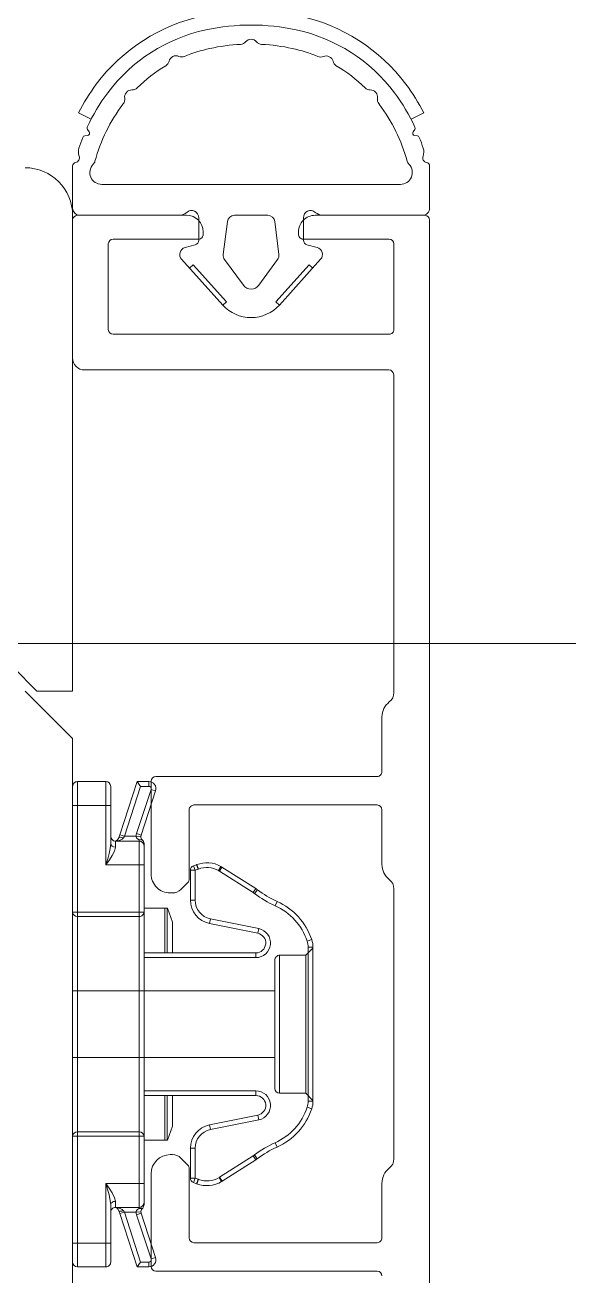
# Model space of a CAD drawing. Header units: metres. Extents: x 0.003 to 0.843, y 0.003 to 0.597.
# Drawn here: x 0.53422 to 0.534677, y 0.203466 to 0.204517 of the extents above; entities that cross this region are included whole.
import ezdxf

# ---------------------------------------------------------------- set-up
doc = ezdxf.new("R2010")
doc.units = ezdxf.units.M
doc.linetypes.add('AUSGEZOGEN', pattern=[0])
doc.linetypes.add('PUNKT', pattern=[6.35, 0, -6.35])
doc.layers.add('Fenster', color=7, linetype='AUSGEZOGEN', lineweight=18)
doc.layers.add('Wand Beton bewehrt', color=7, linetype='AUSGEZOGEN', lineweight=35)

msp = doc.modelspace()

# ---------------------------------------------------------------- linework, layer by layer
at = {"layer": 'Fenster', "color": 7, "linetype": 'AUSGEZOGEN', "lineweight": 13}
for p, q in [((0.5342754749244918, 0.2044380781821888), (0.5342648204696463, 0.2044435992858389)), ((0.5345551242716409, 0.2044435987808833), (0.534544469797589, 0.2044380777142983)), ((0.5342737928791305, 0.2044276330511243), (0.5342724520544453, 0.2044294183310872)), ((0.5345461518066135, 0.2044276325773813), (0.5345474926375092, 0.2044294178526802)), ((0.5342724342384041, 0.2044244465020748), (0.5342702177282602, 0.2044241779538175)), ((0.5345475104362544, 0.204424446023606), (0.534549726945464, 0.2044241774676375)), ((0.5342599722929098, 0.204398831061968), (0.5342599722312029, 0.2043633552819243)), ((0.5345599722309309, 0.204363354760103), (0.5345599722926375, 0.2043988305401468)), ((0.5342844750086894, 0.2043833552388569), (0.5345354695230206, 0.2043833548022763)), ((0.5342599723600858, 0.2039573552906673), (0.5342599730558474, 0.2043573552817257)), ((0.5343557951828769, 0.2043573551149202), (0.5342639722210747, 0.2043573552738644)), ((0.53434938921674, 0.2043573551265263), (0.5342659722206321, 0.2043573552716216)), ((0.5343659722181351, 0.2043553550977263), (0.5343659721852068, 0.2043364244061013)), ((0.5343959722210007, 0.2043573550454994), (0.534423972220276, 0.2043573549967959)), ((0.5344539721832414, 0.204336424253033), (0.5344539722161841, 0.2043553549446578)), ((0.5345559722210543, 0.2043573547671917), (0.5344637951805811, 0.2043573549275302)), ((0.5344705552245367, 0.2043573549157691), (0.5345539722206284, 0.2043573547706733)), ((0.53425997221424, 0.2043533552809114), (0.5342599720124614, 0.2042373552847521)), ((0.5343900169350595, 0.2043520862720366), (0.5343866283461505, 0.2043244888269083)), ((0.5344333159807892, 0.2043244887457118), (0.5344299274878881, 0.2043520862026158)), ((0.5345599688604351, 0.2024253548004686), (0.534559972214007, 0.2043533547603233)), ((0.5342939721856527, 0.204337355223367), (0.5343657951479835, 0.2043373550984389)), ((0.5343697951548512, 0.204341355091392), (0.53436979515833, 0.2043433550908826)), ((0.5344497951565416, 0.2043433549521951), (0.5344497951530623, 0.2043413549522402)), ((0.5344537951460152, 0.2043373549453713), (0.5345259721862662, 0.2043373548197974)), ((0.5342899720535531, 0.2042613552320313), (0.5342899721787846, 0.2043333552304139)), ((0.5343630074547329, 0.2043325607080392), (0.5343544192604711, 0.2043302595243336)), ((0.5344569369002728, 0.204332560544658), (0.5344655250865292, 0.2043302593310754)), ((0.534529972179219, 0.204333354812929), (0.5345299720539783, 0.2042613548145382)), ((0.5343515136949527, 0.2043204487399662), (0.5343861936217762, 0.2042819404792195)), ((0.5343582057396824, 0.2043130179571768), (0.5343611780527983, 0.2043156947750686)), ((0.5343611780527983, 0.2043156947750686), (0.5343891659348919, 0.2042846172971113)), ((0.5344035132565663, 0.204298634535759), (0.5343877394690532, 0.2043202172355582)), ((0.5344164309804165, 0.2042986345132891), (0.534432204843026, 0.204320217158227)), ((0.5344587662435345, 0.2043156946053237), (0.5344307782533281, 0.2042846172247305)), ((0.5344684306179179, 0.2043204485366005), (0.5344337505571316, 0.2042819403964986)), ((0.5344617385473379, 0.2043130177770909), (0.5344587662435343, 0.2043156946053237)), ((0.5343861936217762, 0.2042819404792195), (0.5343891659348919, 0.2042846172971113)), ((0.5344337505571316, 0.2042819403964986), (0.5344307782533281, 0.2042846172247305)), ((0.53452597204711, 0.2042573548215856), (0.5342939720465059, 0.2042573552251629)), ((0.5342699719948432, 0.2042273552675811), (0.5345257949556316, 0.2042273548225894)), ((0.5345297949485842, 0.2042233548157188), (0.5345299715228061, 0.2039561010524231)), ((0.5342099723959913, 0.2039773553771902), (0.5342299723607563, 0.2039573553428495)), ((0.5342599722928137, 0.2039173552908815), (0.534219972363284, 0.2039573553597661)), ((0.5342299723607563, 0.2039573553428495), (0.5342599723600858, 0.2039573552906673)), ((0.5345199714874781, 0.2039356071686971), (0.5345199714076793, 0.2038896071697255)), ((0.5342599714231115, 0.2034173553009123), (0.5342599722928137, 0.2039173552908815)), ((0.5343259713157003, 0.2038816075072487), (0.534325971179957, 0.2038036075094269)), ((0.5345159714008297, 0.2038856071767537), (0.5343299713225665, 0.2038856075001964)), ((0.5342599713786984, 0.2038612744227102), (0.5342599714066032, 0.2038772744223524)), ((0.5342639714134898, 0.2038812744152865), (0.534263971378609, 0.2038612744157336)), ((0.5342879714129535, 0.2038812743734293), (0.5342639714134898, 0.2038812744152865)), ((0.5342879713780726, 0.2038612743738764), (0.5342879714129535, 0.2038812743734293)), ((0.534291971405888, 0.2038772743665423), (0.534291971377983, 0.2038612743669005)), ((0.5343142319975683, 0.2038812743276294), (0.5342996744919384, 0.2038365114266531)), ((0.5343034783891816, 0.2038352743474129), (0.5343171373536962, 0.2038772743226523)), ((0.5343258733503062, 0.203874655771157), (0.534313785608809, 0.2038374871524793)), ((0.5343239714121488, 0.2038812743106433), (0.5343142319975683, 0.2038812743276294)), ((0.5343142319975683, 0.2038812743276294), (0.5343171373536962, 0.2038772743226523)), ((0.5343171373536962, 0.2038772743226523), (0.5343239714051726, 0.2038772743107329)), ((0.5343175895060523, 0.2038362500732392), (0.5343296772475495, 0.2038734186919169)), ((0.5343239714121488, 0.2038812743106433), (0.5343239714051726, 0.2038772743107329)), ((0.5343296772475495, 0.2038734186919169), (0.5343258733503062, 0.203874655771157)), ((0.5342599713786984, 0.2038612744227102), (0.5342599712221405, 0.2037715080332269)), ((0.534263971378609, 0.2038612744157336), (0.5342599713786984, 0.2038612744227102)), ((0.5342639712220509, 0.203771508026251), (0.534263971378609, 0.2038612744157336)), ((0.534263971378609, 0.2038612744157336), (0.5342879713780726, 0.2038612743738764)), ((0.5342879712908696, 0.2038112743749939), (0.5342879713780726, 0.2038612743738764)), ((0.5342879713780726, 0.2038612743738764), (0.534291971377983, 0.2038612743669005)), ((0.5342919713219788, 0.2038291629114379), (0.534291971377983, 0.2038612743669005)), ((0.5343619712802147, 0.2038616074453448), (0.5345159713590841, 0.2038616071770294)), ((0.5343579711716671, 0.2037992643079647), (0.5343579712733275, 0.2038576074524099)), ((0.5345199713520182, 0.2038576071701432), (0.534519971271792, 0.2038116071711707)), ((0.5342919713219788, 0.2038291629114379), (0.5342915465085613, 0.2038251423162984)), ((0.5343159713251247, 0.2038312743257139), (0.5342959713255718, 0.2038312743605948)), ((0.5342959713255718, 0.2038312743605948), (0.5342959713166897, 0.2038261814805587)), ((0.5342996744919384, 0.2038365114266531), (0.5342988698666428, 0.2038340372828439)), ((0.5342996744919384, 0.2038365114266531), (0.5343034783891816, 0.2038352743474129)), ((0.5343026737660436, 0.20383403727621), (0.5343034783891816, 0.2038352743474129)), ((0.5343133976731492, 0.2038352743301129), (0.5343034783891816, 0.2038352743474129)), ((0.5343173955382222, 0.2038351436620556), (0.5343133976731492, 0.2038352743301129)), ((0.5343133976731492, 0.2038352743301129), (0.5343134349273878, 0.2038347366474541)), ((0.5343134349273878, 0.2038347366474541), (0.5343137784205, 0.2038339176929099)), ((0.5343137784205, 0.2038339176929099), (0.5343145894097256, 0.2038330397589512)), ((0.5343175895060523, 0.2038362500732392), (0.534313785608809, 0.2038374871524793)), ((0.5343145894097256, 0.2038330397589512), (0.5343159713267436, 0.2038322025280172)), ((0.5343159713267436, 0.2038322025280172), (0.5343159713251247, 0.2038312743257139)), ((0.5343159712902437, 0.2038112743261609), (0.5343159713251247, 0.2038312743257139)), ((0.5343159916975141, 0.2038322062669854), (0.534317050871332, 0.2038323016581713)), ((0.534317050871332, 0.2038323016581713), (0.5343179204231535, 0.2038322181125377)), ((0.5343174141648727, 0.2038346059794294), (0.5343173955382222, 0.2038351436620556)), ((0.5343175859107145, 0.2038337870251849), (0.5343174141648727, 0.2038346059794294)), ((0.5343179914045619, 0.2038329090919329), (0.5343175859107145, 0.2038337870251849)), ((0.5343179204231535, 0.2038322181125377), (0.5343188826971961, 0.2038318737014611)), ((0.5343186823623408, 0.2038320718622045), (0.5343179914045619, 0.2038329090919329)), ((0.5343188826971961, 0.2038318737014611), (0.5343195283475745, 0.2038309603653425)), ((0.5343195283475745, 0.2038309603653425), (0.5343198555003442, 0.2038300863208619)), ((0.5343198555003442, 0.2038300863208619), (0.53431997121525, 0.2038291598571086)), ((0.5343199713180592, 0.2038272743188267), (0.5343199713212969, 0.2038291307234354)), ((0.5342905703974696, 0.2038206779939065), (0.5342894374834294, 0.2038164140596932)), ((0.5342915465085613, 0.2038251423162984), (0.5342905703974696, 0.2038206779939065)), ((0.5342909036655316, 0.2038155574425937), (0.5342931694849354, 0.2038191107187991)), ((0.5342931694849354, 0.2038191107187991), (0.5342951216980351, 0.2038228309854726)), ((0.5342951216980351, 0.2038228309854726), (0.5342959713166897, 0.2038261814805587)), ((0.5343199713180592, 0.2038272743188267), (0.5343199712901543, 0.2038112743191846)), ((0.5342894374834294, 0.2038164140596932), (0.5342879712908696, 0.2038112743749939)), ((0.5342879712908696, 0.2038112743749939), (0.5342909036655316, 0.2038155574425937)), ((0.5342879712908696, 0.2038112743749939), (0.5343159712902437, 0.2038112743261609)), ((0.5343199712901543, 0.2038112743191846), (0.5343159712902437, 0.2038112743261609)), ((0.5343159712902437, 0.2038112743261609), (0.5343159712208889, 0.2037715079355599)), ((0.5343199712207995, 0.203771507928584), (0.5343199712901543, 0.2038112743191846)), ((0.5343641771270692, 0.203811418102478), (0.5343615768957869, 0.2038104509621899)), ((0.5343629713396683, 0.2038067018922316), (0.5343615768957869, 0.2038104509621899)), ((0.5343641771270692, 0.203811418102478), (0.5343655715709504, 0.2038076690325206)), ((0.5343642805444486, 0.2038114568933575), (0.5343656956718059, 0.2038077155815763)), ((0.5343845415748341, 0.2038099245864141), (0.5343825798637936, 0.2038064386591232)), ((0.5343854790409777, 0.2038093627597564), (0.5343833298367084, 0.2038059891977969)), ((0.5344138977699655, 0.2037912579629883), (0.5343854790409777, 0.2038093627597564)), ((0.5343589713397577, 0.2038067018992078), (0.534358971295934, 0.2037815745535199)), ((0.5343589713397577, 0.2038067018992078), (0.5343629713396683, 0.2038067018922316)), ((0.5343629713396683, 0.2038067018922316), (0.5343655715709504, 0.2038076690325206)), ((0.5343629712958449, 0.2037815745465437), (0.5343629713396683, 0.2038067018922316)), ((0.5343833298367084, 0.2038059891977969), (0.5344117485656966, 0.2037878844010288)), ((0.5343419711516948, 0.2037876074818801), (0.5343438290160291, 0.2037876074786396)), ((0.5343509000887909, 0.2037905363984296), (0.5343567995938843, 0.2037964358829449)), ((0.5344138977699655, 0.2037912579629883), (0.5344117485656966, 0.2037878844010288)), ((0.5344152324444853, 0.2037903293115605), (0.5344128163053119, 0.2037871414798869)), ((0.5345299712358258, 0.2037911132526565), (0.5345299708399968, 0.2035641010607951)), ((0.534358971295934, 0.2037815745535199), (0.5343629712958449, 0.2037815745465437)), ((0.5344317380715662, 0.2037805660120467), (0.5344301079146352, 0.203776913261348)), ((0.5342599712221405, 0.2037715080332269), (0.5342599708934428, 0.2035830405336096)), ((0.5342599712221405, 0.2037715080332269), (0.5342639712220509, 0.203771508026251)), ((0.5343159712208889, 0.2037715079355599), (0.5342639712220509, 0.203771508026251)), ((0.5342639712157302, 0.2037678836512583), (0.5342639712220509, 0.203771508026251)), ((0.5342639712157302, 0.2037678836512583), (0.5343159712145679, 0.2037678835605675)), ((0.5342639708996744, 0.2035866649016262), (0.5342639712157302, 0.2037678836512583)), ((0.5343199712207995, 0.203771507928584), (0.5343159712208889, 0.2037715079355599)), ((0.5343159712145679, 0.2037678835605675), (0.5343159712208889, 0.2037715079355599)), ((0.5343159712145679, 0.2037678835605675), (0.5343159708985118, 0.203586664810935)), ((0.5343199712264962, 0.2037747743200003), (0.534337475227749, 0.2037747742894726)), ((0.5343199708921017, 0.2035830404289668), (0.5343199712207995, 0.203771507928584)), ((0.5343374751623461, 0.2037372740035012), (0.534337475227749, 0.2037747742894726)), ((0.5343378418067259, 0.2037747742888328), (0.5343383713420008, 0.2037747742879092)), ((0.5343383713420008, 0.2037747742879092), (0.5343389043691312, 0.2037747742869802)), ((0.5343389043691312, 0.2037747742869802), (0.5343391825057765, 0.2037747742864945)), ((0.5343393546129485, 0.2037747742861943), (0.534339354547546, 0.2037372740002234)), ((0.5343393546129485, 0.2037747742861943), (0.5343396035832464, 0.2037747742857601)), ((0.5343438505908535, 0.2037631056649393), (0.5343396035832464, 0.2037747742857601)), ((0.5343749839027071, 0.2037619760319385), (0.5343757813812631, 0.2037658957292788)), ((0.5344164234200277, 0.2037576269392226), (0.5343757813812631, 0.2037658957292788)), ((0.5343438505458016, 0.2037372739923817), (0.5343438505908535, 0.2037631056649393)), ((0.5343439712044162, 0.2037624216244572), (0.5343439711605573, 0.2037372739921716)), ((0.5343749839027071, 0.2037619760319385), (0.5344156259414717, 0.2037537072418827)), ((0.5344156259414717, 0.2037537072418827), (0.5344164234200277, 0.2037576269392226)), ((0.5344609359982855, 0.2037484015657056), (0.534457143031968, 0.2037471313665879)), ((0.5344139711589925, 0.2037372738700874), (0.5343199711610939, 0.2037372740340293)), ((0.5344139711589925, 0.2037372738700874), (0.5344139711520162, 0.2037332738701771)), ((0.5344339709527463, 0.2036192736512712), (0.534433971155057, 0.2037352736486783)), ((0.534433971155057, 0.2037352736486783), (0.5344559711545653, 0.2037352736103089)), ((0.5344559711545653, 0.2037352736103089), (0.5344619711648952, 0.2037412735997105)), ((0.5344559711545653, 0.2037352736103089), (0.5344559709522547, 0.2036192736129019)), ((0.5344619711662504, 0.2037420505352361), (0.5344579711663399, 0.2037420505422124)), ((0.5344579711663399, 0.2037420505422124), (0.5344579709403907, 0.2036124968372315)), ((0.5344619709403012, 0.2036124968302552), (0.5344619711662504, 0.2037420505352361)), ((0.5343199711541172, 0.2037332740341185), (0.5344139711520162, 0.2037332738701771)), ((0.5344299711481704, 0.2037312736557442), (0.5344299709598119, 0.2036232736581578)), ((0.5342599711066248, 0.2037052739528145), (0.5344299711028248, 0.2037052736563251)), ((0.5342599710089576, 0.2036492739540663), (0.5344299710051575, 0.2036492736575769)), ((0.5344139709566823, 0.20362127415949), (0.5343199709587836, 0.2036212743234314)), ((0.5344139709497061, 0.2036172741595797), (0.5344139709566823, 0.20362127415949)), ((0.5344339709527463, 0.2036192736512712), (0.5344559709522547, 0.2036192736129019)), ((0.5344559709522547, 0.2036192736129019), (0.5344619709416562, 0.2036132736025716)), ((0.5343199709518073, 0.2036172743235211), (0.5344139709497061, 0.2036172741595797)), ((0.5343374748876579, 0.2035797742938312), (0.53433747495306, 0.203617274292993)), ((0.5343393543382596, 0.2036172742897152), (0.5343393542728574, 0.2035797742905534)), ((0.5343438502914638, 0.2035914428961264), (0.5343438503365152, 0.203617274281874)), ((0.5343439709512711, 0.2036172742816635), (0.5343439709074124, 0.2035921269361875)), ((0.5344619709403012, 0.2036124968302552), (0.5344579709403907, 0.2036124968372315)), ((0.5344156275930926, 0.2036008217317344), (0.5343749836072231, 0.2035925526931706)), ((0.5344156275930926, 0.2036008217317344), (0.5344164250579766, 0.2035969020316124)), ((0.5344609356351298, 0.2036061454598476), (0.5344571426962534, 0.2036074157409053)), ((0.5343438502914638, 0.2035914428961264), (0.5343396032431553, 0.2035797742901191)), ((0.5343749836072231, 0.2035925526931706), (0.5343757810721067, 0.2035886329930495)), ((0.5343757810721067, 0.2035886329930495), (0.5344164250579766, 0.2035969020316124)), ((0.5342639708933533, 0.2035830405266334), (0.5342599708934428, 0.2035830405336096)), ((0.5342599708934428, 0.2035830405336096), (0.5342599707368855, 0.2034932744309358)), ((0.5343159708985118, 0.203586664810935), (0.5342639708996744, 0.2035866649016262)), ((0.5342639708933533, 0.2035830405266334), (0.5342639708996744, 0.2035866649016262)), ((0.5342639708933533, 0.2035830405266334), (0.5343159708921909, 0.2035830404359422)), ((0.534263970736796, 0.2034932744239596), (0.5342639708933533, 0.2035830405266334)), ((0.5343159708921909, 0.2035830404359422), (0.5343159708985118, 0.203586664810935)), ((0.5343199708921017, 0.2035830404289668), (0.5343159708921909, 0.2035830404359422)), ((0.5343159708921909, 0.2035830404359422), (0.5343159708228367, 0.2035432743321512)), ((0.5343199708227472, 0.2035432743251754), (0.5343199708921017, 0.2035830404289668)), ((0.5343199708864051, 0.2035797743243593), (0.5343374748876579, 0.2035797742938312)), ((0.5343383710019097, 0.2035797742922683), (0.5343378414666349, 0.2035797742931923)), ((0.5343389040290404, 0.2035797742913387), (0.5343383710019097, 0.2035797742922683)), ((0.5343391821656858, 0.2035797742908531), (0.5343389040290404, 0.2035797742913387)), ((0.5343396032431553, 0.2035797742901191), (0.5343393542728576, 0.2035797742905534)), ((0.5344317378303269, 0.2035739820087793), (0.5344301076918064, 0.2035776347676943)), ((0.53434382863336, 0.203567607482365), (0.5343419707690256, 0.2035676074855879)), ((0.5343589709320887, 0.203572954227443), (0.5343589708882992, 0.203547846485486)), ((0.5343589709320887, 0.203572954227443), (0.5343629709319992, 0.2035729542204672)), ((0.5343629708882096, 0.2035478464785102), (0.5343629709319992, 0.2035729542204672)), ((0.5344116970008712, 0.2035666248219073), (0.5343834419180469, 0.2035486244182021)), ((0.5344138461933727, 0.2035632512524508), (0.5344116970008712, 0.2035666248219073)), ((0.5344151907132475, 0.2035641873635472), (0.534412772616771, 0.2035673737107837)), ((0.5343567991805029, 0.2035587790329373), (0.5343508996959327, 0.2035646785379754)), ((0.534357970647142, 0.2034976074593965), (0.534357970748446, 0.2035559506038421)), ((0.5343855911105485, 0.2035452508487456), (0.5344138461933727, 0.2035632512524508)), ((0.5343259707416271, 0.2035516075137016), (0.5343259706060234, 0.2034736075158799)), ((0.5343629708882096, 0.2035478464785102), (0.5343589708882992, 0.203547846485486)), ((0.5343615758785492, 0.2035440976190394), (0.5343629708882096, 0.2035478464785102)), ((0.5343655728460245, 0.2035468782490212), (0.5343629708882096, 0.2035478464785102)), ((0.5343641778363637, 0.2035431293895508), (0.5343655728460245, 0.2035468782490212)), ((0.5343642792111447, 0.2035430913536739), (0.5343656944957618, 0.2035468326059691)), ((0.5343852162940037, 0.203545017838927), (0.5343831420648112, 0.2035484380103472)), ((0.5343855911105485, 0.2035452508487456), (0.5343834419180469, 0.2035486244182021)), ((0.5343159708228367, 0.2035432743321512), (0.5342879708234622, 0.2035432743809852)), ((0.5342879707362597, 0.2034932743821028), (0.5342879708234622, 0.2035432743809852)), ((0.5342906813585818, 0.2035393225025955), (0.5342879708234622, 0.2035432743809852)), ((0.5342879708234622, 0.2035432743809852), (0.5342893260861977, 0.2035385321302265)), ((0.5342893260861977, 0.2035385321302265), (0.5342905690668154, 0.2035338740866096)), ((0.5342931673292958, 0.2035354407970522), (0.5342906813585818, 0.2035393225025955)), ((0.5342952838079864, 0.2035313227955612), (0.5342931673292958, 0.2035354407970522)), ((0.5343199708227472, 0.2035432743251754), (0.5343159708228367, 0.2035432743321512)), ((0.5343159707879557, 0.2035232743325983), (0.5343159708228367, 0.2035432743321512)), ((0.5343199708227472, 0.2035432743251754), (0.5343199707948423, 0.2035272743255328)), ((0.5343615758785492, 0.2035440976190394), (0.5343641778363637, 0.2035431293895508)), ((0.5345199708056316, 0.2035436071770687), (0.534519970725833, 0.2034976071780971)), ((0.5342905690668154, 0.2035338740866096), (0.5342916273011333, 0.2035289324874048)), ((0.5342916273011333, 0.2035289324874048), (0.5342919707921744, 0.2035253858305887)), ((0.5342919707361703, 0.2034932743751265), (0.5342919707921744, 0.2035253858305887)), ((0.5342959707972846, 0.2035283672475153), (0.5342952838079864, 0.2035313227955612)), ((0.5342959707972846, 0.2035283672475153), (0.5342959707884025, 0.2035232743674796)), ((0.5343199207148036, 0.2035247869709196), (0.5343195679875998, 0.2035236685906262)), ((0.534319970685456, 0.2035253887872513), (0.5343199207148036, 0.2035247869709196)), ((0.5343199707916044, 0.2035254179209251), (0.5343199707948423, 0.2035272743255328)), ((0.5342959707884025, 0.2035232743674796), (0.5343159707879557, 0.2035232743325983)), ((0.534298869319836, 0.2035205114351202), (0.5342996739365015, 0.2035180372885048)), ((0.5342996739365015, 0.2035180372885048), (0.53430347783806, 0.2035192743544763)), ((0.5342996739365015, 0.2035180372885048), (0.5343142312859935, 0.2034732743367496)), ((0.53430347783806, 0.2035192743544763), (0.5343026732192371, 0.2035205114284859)), ((0.53430347783806, 0.2035192743544763), (0.5343133971220272, 0.2035192743371763)), ((0.5343171366560737, 0.203477274331593), (0.53430347783806, 0.2035192743544763)), ((0.5343134344209087, 0.2035198122287066), (0.5343133971220272, 0.2035192743371763)), ((0.5343133971220272, 0.2035192743371763), (0.5343173949875561, 0.2035194049912889)), ((0.5343137782264374, 0.2035206315200225), (0.5343134344209087, 0.2035198122287066)), ((0.5343145104775954, 0.2035214441664289), (0.5343137782264374, 0.2035206315200225)), ((0.5343137850499683, 0.2035170615134566), (0.5343175889515268, 0.2035182985794291)), ((0.5343137850499683, 0.2035170615134566), (0.5343258726618174, 0.2034798928526157)), ((0.5343153503919766, 0.203522026473845), (0.5343145104775954, 0.2035214441664289)), ((0.5343159707863369, 0.2035223461302944), (0.5343153503919766, 0.203522026473845)), ((0.5343159707879557, 0.2035232743325983), (0.5343159707863369, 0.2035223461302944)), ((0.5343170503545588, 0.203522246996497), (0.5343159911580696, 0.203522342391078)), ((0.5343179198865464, 0.2035223305397376), (0.5343170503545588, 0.203522246996497)), ((0.5343173949875561, 0.2035194049912889), (0.5343174136374661, 0.2035199428828514)), ((0.5343174136374661, 0.2035199428828514), (0.5343175855409448, 0.2035207621744676)), ((0.5343175855409448, 0.2035207621744676), (0.5343179516672323, 0.2035215748215119)), ((0.5343296765633759, 0.2034811299185876), (0.5343175889515268, 0.2035182985794291)), ((0.5343188821579361, 0.2035226749466961), (0.5343179198865464, 0.2035223305397376)), ((0.5343179516672323, 0.2035215748215119), (0.5343183716249308, 0.2035221571296607)), ((0.5343183716249308, 0.2035221571296607), (0.534318681822388, 0.2035224767866489)), ((0.5343186818223897, 0.2035224767866508), (0.5343188821579361, 0.2035226749466961)), ((0.5343195679875998, 0.2035236685906262), (0.5343188821579361, 0.2035226749466961)), ((0.5342599707089807, 0.2034772744312937), (0.5342599707368855, 0.2034932744309358)), ((0.534263970736796, 0.2034932744239596), (0.5342599707368855, 0.2034932744309358)), ((0.5342879707362597, 0.2034932743821028), (0.534263970736796, 0.2034932744239596)), ((0.534263970736796, 0.2034932744239596), (0.5342639707019149, 0.2034732744244065)), ((0.5342879707362597, 0.2034932743821028), (0.5342919707361703, 0.2034932743751265)), ((0.5342879707013787, 0.2034732743825498), (0.5342879707362597, 0.2034932743821028)), ((0.5342919707361703, 0.2034932743751265), (0.5342919707082653, 0.2034772743754838)), ((0.5345159707189835, 0.2034936071851254), (0.5343619706401136, 0.2034936074525477)), ((0.5342639707019149, 0.2034732744244065), (0.5342879707013787, 0.2034732743825498)), ((0.5343142312859935, 0.2034732743367496), (0.5343171366560737, 0.203477274331593)), ((0.5343142312859935, 0.2034732743367496), (0.5343239707005739, 0.2034732743197633)), ((0.5343239707075501, 0.2034772743196741), (0.5343171366560737, 0.203477274331593)), ((0.5343239707005739, 0.2034732743197633), (0.5343239707075501, 0.2034772743196741)), ((0.5343296765633759, 0.2034811299185876), (0.5343258726618174, 0.2034798928526157)), ((0.5343299705989742, 0.2034696075090165), (0.5345159706772376, 0.2034696071854014))]:
    msp.add_line(p, q, dxfattribs=at)
for centre, radius, start, end in [((0.5344015266842832, 0.2043764532751601), 0.0001519999966025358, 102.1890235357524, 143.1665890218747), ((0.5344184178234166, 0.2043764532457798), 0.0001519999966025358, 36.83321165705392, 77.8107771431503), ((0.5344015266842832, 0.2043764532751601), 0.0001399999968707567, 102.1890235357873, 143.1665890218778), ((0.5344099721858423, 0.2043373550215942), 0.0001799999959766864, 77.81077714316451, 102.1890235357709), ((0.5344184178234166, 0.2043764532457798), 0.0001399999968707567, 36.83321165705895, 77.81077714315757), ((0.534400813351938, 0.2045071081201508), 5.999999865889549e-06, 273.0883337169666, 319.7524109798417), ((0.534409972467626, 0.2044993550179733), 5.999999865889549e-06, 40.24738969884614, 139.7524109798417), ((0.5344191316102852, 0.204507108088288), 5.999999865889549e-06, 220.2473896990484, 266.9114669629104), ((0.5343468425291994, 0.2044855112529403), 5.999999865889549e-06, 66.37316992694834, 166.8872896210415), ((0.5344015266842832, 0.2043764532751601), 0.0001239999972283846, 102.1890235357256, 112.5601084660192), ((0.5344099721858423, 0.2043373550215942), 0.0001639999963343143, 93.08833371633976, 102.1890235357605), ((0.5344099721858423, 0.2043373550215942), 0.0001639999963343143, 77.81077714314615, 86.91146696260715), ((0.5344184178234166, 0.2043764532457798), 0.0001239999972283846, 67.3606355823955, 77.81077714317983), ((0.5344015266842832, 0.2043764532751601), 0.0001239999972283846, 120.7003510817127, 134.7618953408633), ((0.5343351554214996, 0.2044882336612795), 5.999999865889549e-06, 300.7003510813167, 346.8872896210415), ((0.5343516518662524, 0.2044965053545706), 5.999999865889549e-06, 246.373169925977, 292.5601084656391), ((0.5344684586589953, 0.204496436219651), 5.999999865889549e-06, 247.3606355820976, 292.3084917615146), ((0.534473013778253, 0.2044853343782674), 5.999999865889549e-06, 14.43065004773002, 112.3084917624954), ((0.534484635177841, 0.2044883248740756), 5.999999865889549e-06, 194.4306500479867, 239.3785062276912), ((0.5344184178234166, 0.2043764532457798), 0.0001239999972283846, 45.23790533801262, 59.37850622780289), ((0.5344175343224303, 0.2043644634668603), 0.0001719999961554969, 143.166589021873, 152.6069569672335), ((0.5344175343224303, 0.2043644634668603), 0.0001599999964237177, 143.1665890218756, 155.246926902896), ((0.5343096871768797, 0.2044567620804959), 5.999999865889549e-06, 88.57495680214114, 189.0890764959066), ((0.5343099856064519, 0.2044687583688114), 5.999999865889549e-06, 268.5749568021345, 314.7618953412524), ((0.5345099592223594, 0.2044687580209765), 5.999999865889549e-06, 225.2379053378791, 271.4248438776579), ((0.5345102576101992, 0.2044567617316224), 5.999999865889549e-06, 350.9107241827264, 91.42484387765131), ((0.5344024101435595, 0.2043644634931669), 0.0001599999964237177, 24.75287377605294, 36.83321165704304), ((0.5344024101435595, 0.2043644634931669), 0.0001719999961554969, 27.39284371171917, 36.8332116570545), ((0.5344175343224303, 0.2043644634668603), 0.0001439999967813457, 143.1665890218738, 164.530249604178), ((0.5344015266842832, 0.2043764532751601), 0.0001239999972283846, 142.9021379563453, 143.1665890218761), ((0.5342978378498425, 0.2044548664427838), 5.999999865889549e-06, 322.9021379559508, 9.089076496074075), ((0.5345221069306414, 0.2044548660526897), 5.999999865889549e-06, 170.9107241828206, 217.0976627221916), ((0.5344184178234166, 0.2043764532457798), 0.0001239999972283846, 36.83321165704664, 37.09766272260125), ((0.5344024101435595, 0.2043644634931669), 0.0001439999967813457, 15.46955107475708, 36.83321165705716), ((0.5342740512522841, 0.2044306193998172), 1.999999955296516e-06, 155.2469269039538, 216.9081792738727), ((0.5345458934438487, 0.2044306189269736), 1.999999955296516e-06, 323.0916214070783, 24.75287377673885), ((0.5344175343224303, 0.2043644634668603), 0.0001599999964237177, 158.5694316409028, 162.0473249129104), ((0.534270458285373, 0.2044221924734988), 1.999999955296516e-06, 96.9081792690914, 158.5694316419226), ((0.5342721936812919, 0.2044264319823937), 1.999999955296516e-06, 276.9081792691871, 36.90817927387273), ((0.534547751000274, 0.2044264315030881), 1.999999955296516e-06, 143.0916214070783, 263.0916214056692), ((0.5345494863814444, 0.2044221919881556), 1.999999955296516e-06, 21.43036903960119, 83.09162140566913), ((0.5344024101435595, 0.2043644634931669), 0.0001599999964237177, 17.9524757660223, 21.43036903804378), ((0.5342748376107713, 0.2044106981667714), 9.99999977648258e-06, 162.0473249128652, 200.8128960885047), ((0.5345451070160595, 0.2044106976966636), 9.99999977648258e-06, 339.1869045906466, 17.9524757659169), ((0.5342199730567418, 0.2043573553513015), 3.999999910593032e-05, 9.966138939567454e-05, 89.99990033954322), ((0.5342629722928426, 0.2043988310567496), 2.999999932937499e-06, 100.0464200461747, 179.9999003386106), ((0.5342617511709064, 0.204405723723797), 3.999999910593033e-06, 280.046420048147, 20.81289608873076), ((0.5342844750260836, 0.2043933552386333), 9.99999977648258e-06, 135.9844092140557, 269.9999003392251), ((0.5342729686143431, 0.2044044729037395), 5.999999865889549e-06, 315.9844092138702, 344.5302496039234), ((0.5345354695404145, 0.2043933548020517), 9.99999977648258e-06, 269.9999003392251, 44.01539146458624), ((0.5345469759908309, 0.2044044724271302), 5.999999865889549e-06, 195.4695510746872, 224.0153914645481), ((0.5345581934386189, 0.2044057232081645), 3.999999910593033e-06, 159.1869045899329, 259.9533806314041), ((0.5345569722927048, 0.2043988305453653), 2.999999932937499e-06, 9.966138939567454e-05, 79.95338063190299), ((0.5342659722310689, 0.2043633552714872), 5.999999865889549e-06, 179.9999003422677, 269.9999003394372), ((0.5342639722141509, 0.2043533552739536), 3.999999910553016e-06, 89.99990082235142, 179.9999003386106), ((0.534349389234134, 0.2043673551263022), 9.99999977648258e-06, 269.9999003392251, 311.4095224495993), ((0.5343557951586431, 0.2043433551152324), 1.399999968716293e-05, 9.9657732298288e-05, 89.99990082166988), ((0.5343599722182693, 0.2043553551081622), 5.999999865889549e-06, 9.9657732298288e-05, 131.4095224495266), ((0.5343959722105643, 0.2043513550456331), 5.999999865889549e-06, 89.9999003394372, 172.9999003397302), ((0.5344239722098398, 0.2043513549969297), 5.999999865889549e-06, 6.999900339170557, 89.9999003394372), ((0.5344637951562287, 0.2043433549278429), 1.399999968705379e-05, 89.99990033595373, 179.9999003386106), ((0.5344599722160499, 0.2043553549342218), 5.999999865889549e-06, 48.59027822914673, 179.9999003422677), ((0.5344705552419307, 0.2043673549155455), 9.99999977648258e-06, 228.5902782299419, 269.9999003392251), ((0.5345539722310652, 0.2043633547705389), 5.999999865889549e-06, 269.9999003394372, 9.9657732298288e-05), ((0.5345559722140965, 0.2043533547672809), 3.999999910534825e-06, 9.966138939567454e-05, 89.99990033572655), ((0.5342939721786955, 0.2043333552234562), 3.99999991059849e-06, 89.99990034367795, 179.9999003386106), ((0.5343619721852966, 0.2043364244130584), 3.999999910593033e-06, 284.9999003381023, 9.966138939567454e-05), ((0.534365795154941, 0.2043413550983491), 3.999999910571205e-06, 269.9999003420876, 9.966138939567454e-05), ((0.5344537951529732, 0.2043413549452816), 3.999999910607585e-06, 179.9999003312968, 269.9999003373168), ((0.5344579721831508, 0.2043364242460761), 3.999999910593033e-06, 179.9999003386106, 254.9999003401851), ((0.5345259721793086, 0.2043333548198865), 3.999999910607585e-06, 9.966138939567454e-05, 89.99990033572655), ((0.5343559721646266, 0.2043244639668032), 5.999999865889549e-06, 104.9999003400818, 222.0056964562418), ((0.5343925836216556, 0.2043237576005053), 5.999999865889549e-06, 172.9999003397302, 216.1613255443481), ((0.534427360702741, 0.2043237575400257), 5.999999865889549e-06, 323.8384751252181, 6.99990033904137), ((0.5344639721622129, 0.2043244637789479), 5.999999865889549e-06, 317.9941042230985, 74.99990033967312), ((0.5344099721267027, 0.2043033550223544), 7.999999821186069e-06, 216.1613255439777, 323.8384751249588), ((0.5344099721267027, 0.2043033550223544), 3.199999928474426e-05, 222.0056964561014, 317.9941042227683), ((0.5342939720534636, 0.2042613552250736), 3.999999910607585e-06, 179.999900345925, 269.9999003357265), ((0.5345259720540676, 0.2042613548214958), 3.999999910607585e-06, 269.9999003357265, 9.966138939567454e-05), ((0.534269972012238, 0.2042373552673566), 9.999999776518962e-06, 179.9999003312968, 269.9999003360446), ((0.5345257949486737, 0.2042233548226781), 3.999999910589395e-06, 9.969795299135589e-05, 89.99990033572655), ((0.5345199715230299, 0.2039561010697702), 9.999999776489971e-06, 307.9797730512801, 9.939406766616797e-05), ((0.5345359714871203, 0.2039356071409406), 1.599999964234592e-05, 127.9797730510646, 179.9999006022655), ((0.5343299713156107, 0.2038816075002855), 3.999999910625775e-06, 89.99990036435155, 179.9999002691513), ((0.534515971407769, 0.2038896071766634), 3.999999910534825e-06, 269.9999006060737, 9.939773446445252e-05), ((0.5342639714065137, 0.2038772744153756), 3.999999910593043e-06, 89.99990007174051, 179.9999003386106), ((0.5342879714059776, 0.2038772743735184), 3.99999991059303e-06, 9.966138939567454e-05, 89.99990007174051), ((0.5343239714016846, 0.2038752743107774), 5.999999865889514e-06, 341.9847682079519, 89.99990007333079), ((0.5343239714016846, 0.2038752743107774), 1.999999955296563e-06, 341.9847682085319, 89.99990007333079), ((0.5343619712732384, 0.2038576074454335), 3.999999910607585e-06, 89.99990007174051, 179.999900072004), ((0.5345159713521078, 0.2038576071771185), 3.999999910534825e-06, 9.99279960037514e-05, 89.99990007174051), ((0.5342959713325484, 0.203835274360505), 3.999999910592948e-06, 179.9999003386106, 269.9999000717405), ((0.5342950659693998, 0.2038352743620839), 3.999999910595404e-06, 276.4980075976436, 341.9847682071701), ((0.5343213934032959, 0.2038350129939976), 7.999999821184565e-06, 161.9847682072839, 178.1279848597913), ((0.534315971318149, 0.203827274325803), 3.999999910593036e-06, 9.966138939567454e-05, 89.99990007333079), ((0.5343213934032959, 0.2038350129939976), 3.999999910594159e-06, 161.984768207662, 178.1279848597913), ((0.5343629713396683, 0.2038067018922315), 3.999999910593029e-06, 110.402379847835, 179.9999003386106), ((0.5343572049076626, 0.2038301634522658), 1.999999955350347e-05, 290.4023798468439, 290.7188050714134), ((0.534372771308592, 0.2037890090226673), 2.399999946355824e-05, 60.63129839840011, 110.718805071554), ((0.534372771308592, 0.2037890090226673), 1.999999955296553e-05, 60.63129839849898, 110.7188050715942), ((0.5343747330196325, 0.2037924949499579), 1.999999955301923e-05, 57.49990007293113, 60.63129839826082), ((0.534535971271434, 0.2038116071432654), 1.599999964235303e-05, 179.999900072004, 232.020027627812), ((0.5343419711795998, 0.2038036074815222), 1.599999964235758e-05, 179.999900072004, 269.9999000729333), ((0.5343539711717544, 0.2037992643149404), 3.999999912807534e-06, 314.9999000711081, 9.99279960037514e-05), ((0.5343572049076648, 0.2038301634522594), 2.399999945733189e-05, 290.4023798470128, 290.7188050715187), ((0.5343747330196325, 0.2037924949499579), 1.599999964238309e-05, 57.49990007273293, 60.63129839830085), ((0.5345199712360493, 0.2037911132700969), 9.999999776487525e-06, 9.99243486638103e-05, 52.02002762799549), ((0.5343438290334696, 0.2037976074784159), 9.99999977655534e-06, 269.9999000733308, 314.9999000727948), ((0.5344031517486203, 0.2037743901531898), 1.599999964240432e-05, 52.84058075828879, 57.49990007273293), ((0.534465971367117, 0.2038572737767144), 8.799999803304931e-05, 232.8405807580544, 245.949652723326), ((0.5344031517486203, 0.2037743901531898), 1.999999955300754e-05, 52.84058075801996, 57.49990007288841), ((0.534465971367117, 0.2038572737767144), 8.399999812245445e-05, 232.8405807581301, 245.9496527233263), ((0.5343789712954873, 0.2037815745186385), 1.999999955296528e-05, 179.9999003386106, 258.499900073), ((0.5343789712954873, 0.2037815745186385), 1.599999964237213e-05, 179.9999003386106, 258.4999000728402), ((0.5344097309529983, 0.2037312538776172), 4.999999888241292e-05, 18.51481090093069, 65.94965272336383), ((0.5344097309529983, 0.2037312538776172), 5.399999879300608e-05, 18.51481090093998, 65.94965272333653), ((0.534341971204461, 0.2037624216279454), 1.999999955296517e-06, 9.966138939567454e-05, 19.99990007228062), ((0.5344139711734683, 0.2037455738699017), 1.22999997250736e-05, 269.9999000726585, 78.49990007316997), ((0.5344139711734683, 0.2037455738699017), 8.29999981448055e-06, 269.9999000731009, 78.49990007294384), ((0.5344419711666978, 0.203742050570117), 1.599999964237221e-05, 9.966138939567454e-05, 18.51481090108842), ((0.5344419711666978, 0.203742050570117), 1.999999955296207e-05, 9.966138939567454e-05, 18.51481090098103), ((0.5344339711480808, 0.2037312736487674), 3.999999910593034e-06, 89.99990007174051, 179.9999003386106), ((0.5344139709352136, 0.2036089645380479), 1.230962144203016e-05, 281.4999000729487, 89.99990007325202), ((0.5344339709597229, 0.2036232736511815), 3.999999910593034e-06, 179.9999003386106, 269.9999000717405), ((0.5344139709352136, 0.2036089645380479), 8.309621531437148e-06, 281.4999000728451, 89.99990007321409), ((0.5344419709407483, 0.203612496865136), 1.599999964237283e-05, 341.4839513233071, 9.966138939567454e-05), ((0.5344419709407483, 0.203612496865136), 1.999999955296809e-05, 341.4839513233131, 9.966138939567454e-05), ((0.5344097309603004, 0.2036232942541273), 4.9999998882413e-05, 294.0500584963706, 341.4839513234039), ((0.5344097309603004, 0.2036232942541273), 5.399999879300607e-05, 294.0500584962797, 341.4839513233711), ((0.5343419709074574, 0.2035921269396753), 1.999999955296517e-06, 339.9999000728155, 9.966138939567454e-05), ((0.5343789709316417, 0.203572954192562), 1.999999955296699e-05, 101.4999000728522, 179.9999003386106), ((0.5343789709316417, 0.203572954192562), 1.599999964237398e-05, 101.4999000727941, 179.9999003386106), ((0.534465970739257, 0.2034972740715711), 8.79999980330475e-05, 114.0500584962811, 127.1946065935465), ((0.5343419707412693, 0.2035516074859451), 1.599999964235758e-05, 89.99990060607371, 179.9999006022655), ((0.5343438286160124, 0.2035576074825884), 9.999999776554209e-06, 44.99990060625572, 89.99990060575566), ((0.5344031002308646, 0.2035801190997317), 1.599999964234915e-05, 302.499900073031, 307.1946065935286), ((0.534465970739257, 0.2034972740715711), 8.399999812245344e-05, 114.0500584962738, 127.1946065935021), ((0.5343539707485332, 0.2035559506107806), 3.999999912818794e-06, 9.939040073260467e-05, 44.99990060749271), ((0.5344031002308646, 0.2035801190997312), 1.999999955298317e-05, 302.4999000728892, 307.1946065934653), ((0.5345359708052739, 0.2035436071493122), 1.599999964234592e-05, 127.9797730511257, 179.9999006022655), ((0.5345199708407016, 0.2035641010771555), 9.999999294884168e-06, 307.9797787051656, 9.373641479230302e-05), ((0.5343629708882099, 0.20354784647851), 3.999999910593047e-06, 179.9999003386106, 249.588973290725), ((0.5343727709188475, 0.2035655388674462), 2.399999946355815e-05, 249.2787865751381, 301.2355283524105), ((0.534357202788059, 0.2035243850921965), 2.399999946458374e-05, 69.27878657519159, 69.58897329092143), ((0.5343727709188475, 0.2035655388674462), 1.999999955296506e-05, 249.2787865749988, 301.235528352372), ((0.5343748451480401, 0.2035621186960256), 1.599999964230521e-05, 301.2355283524174, 302.4999000727491), ((0.5343748451480401, 0.2035621186960256), 1.999999955287125e-05, 301.2355283524957, 302.4999000730174), ((0.5343572027880581, 0.2035243850921933), 1.99999995566532e-05, 69.27878657521508, 69.58897329080143), ((0.534315970794932, 0.2035272743325089), 3.999999910593015e-06, 269.9999000733308, 9.966138939567454e-05), ((0.5342959707814263, 0.2035192743675688), 3.999999910593063e-06, 89.99990007333079, 179.9999003386106), ((0.5342950654182776, 0.2035192743691481), 3.999999910595404e-06, 18.01503193817091, 83.50179254687454), ((0.5343213928530853, 0.2035195356454005), 7.999999821185649e-06, 181.8718152857786, 198.0150319381709), ((0.5343213928530853, 0.2035195356454005), 3.999999910594089e-06, 181.8718152859772, 198.0150319381709), ((0.5343619706470529, 0.203497607452457), 3.999999910607585e-06, 179.9999006095993, 269.999900607664), ((0.5345159707259225, 0.2034976071850355), 3.999999910534825e-06, 269.9999006060737, 9.939773446445252e-05), ((0.5342639707088915, 0.2034772744243177), 3.999999910593039e-06, 179.9999003386106, 269.9999000717405), ((0.5342879707083549, 0.20347727438246), 3.999999910593043e-06, 269.9999000733308, 9.966138939567454e-05), ((0.5343239707110382, 0.2034792743196294), 5.999999865889543e-06, 269.9999000733308, 18.01503193791885), ((0.5343239707110382, 0.2034792743196294), 1.999999955296532e-06, 269.9999000733308, 18.01503193741476), ((0.5343299706059339, 0.2034736075089267), 3.999999910619521e-06, 179.9999004081184, 269.9999003134627), ((0.5345159706702614, 0.203465607185491), 3.999999910534825e-06, 9.99279960037514e-05, 89.99990007174051)]:
    msp.add_arc(centre, radius, start, end, dxfattribs=at)
for centre, major_axis, ratio, start_param, end_param in [((0.5342959713218898, 0.2038291629044619), (-3.999999910586976e-06, 6.957617340444772e-12), 0.7453559925013851, 6.283185307179586, 7.853981633969423), ((0.5342950659693998, 0.2038352743620839), (7.999999821175151e-06, -1.391523467831863e-11), 0.4999999999999262, 4.787907672100282, 5.968761940949822), ((0.5343026737638861, 0.2038328002036032), (-3.803897243329648e-06, 1.237079240361366e-06), 0.2954608359358152, 4.808182212274344, 6.283185307179894), ((0.5342639712220514, 0.2037715080262505), (-3.999999910587044e-06, 6.957617340444888e-12), 0.9060937684145923, 0, 1.570796326794639), ((0.5343159712208891, 0.2037715079355593), (3.999999910587005e-06, -6.957617339158325e-12), 0.9060937684146012, 4.712388980384429, 6.283185307179589), ((0.5342639708933533, 0.2035830405266333), (-3.999999910587008e-06, 6.957617340444827e-12), 0.9060937684145997, 4.712388980384695, 6.283185307179292), ((0.5343159708921912, 0.2035830404359421), (3.999999910587008e-06, -6.95761733915833e-12), 0.9060937684145995, 6.283185307179586, 7.853981633974473), ((0.5342959707920851, 0.2035253858236123), (-3.999999910586929e-06, 6.957617340444691e-12), 0.7453559924999996, 4.712388980384273, 6.283185307179274), ((0.5342950654182776, 0.2035192743691481), (7.999999821175151e-06, -1.391523467831863e-11), 0.4999999999999262, 0.3144233662297431, 1.495277635079303), ((0.5343026732213945, 0.2035217485010921), (-3.803901558379383e-06, -1.237065971928325e-06), 0.2954608359358438, 0, 1.475003094905232)]:
    msp.add_ellipse(centre, major_axis=major_axis, ratio=ratio, start_param=start_param, end_param=end_param, dxfattribs=at)
at = {"layer": 'Wand Beton bewehrt', "color": 180, "linetype": 'PUNKT', "lineweight": 18}
msp.add_line((0.5667599873989827, 0.2039973624923487), (0.5008599888719623, 0.2039973624923487), dxfattribs=at)

doc.saveas('drawing.dxf')
